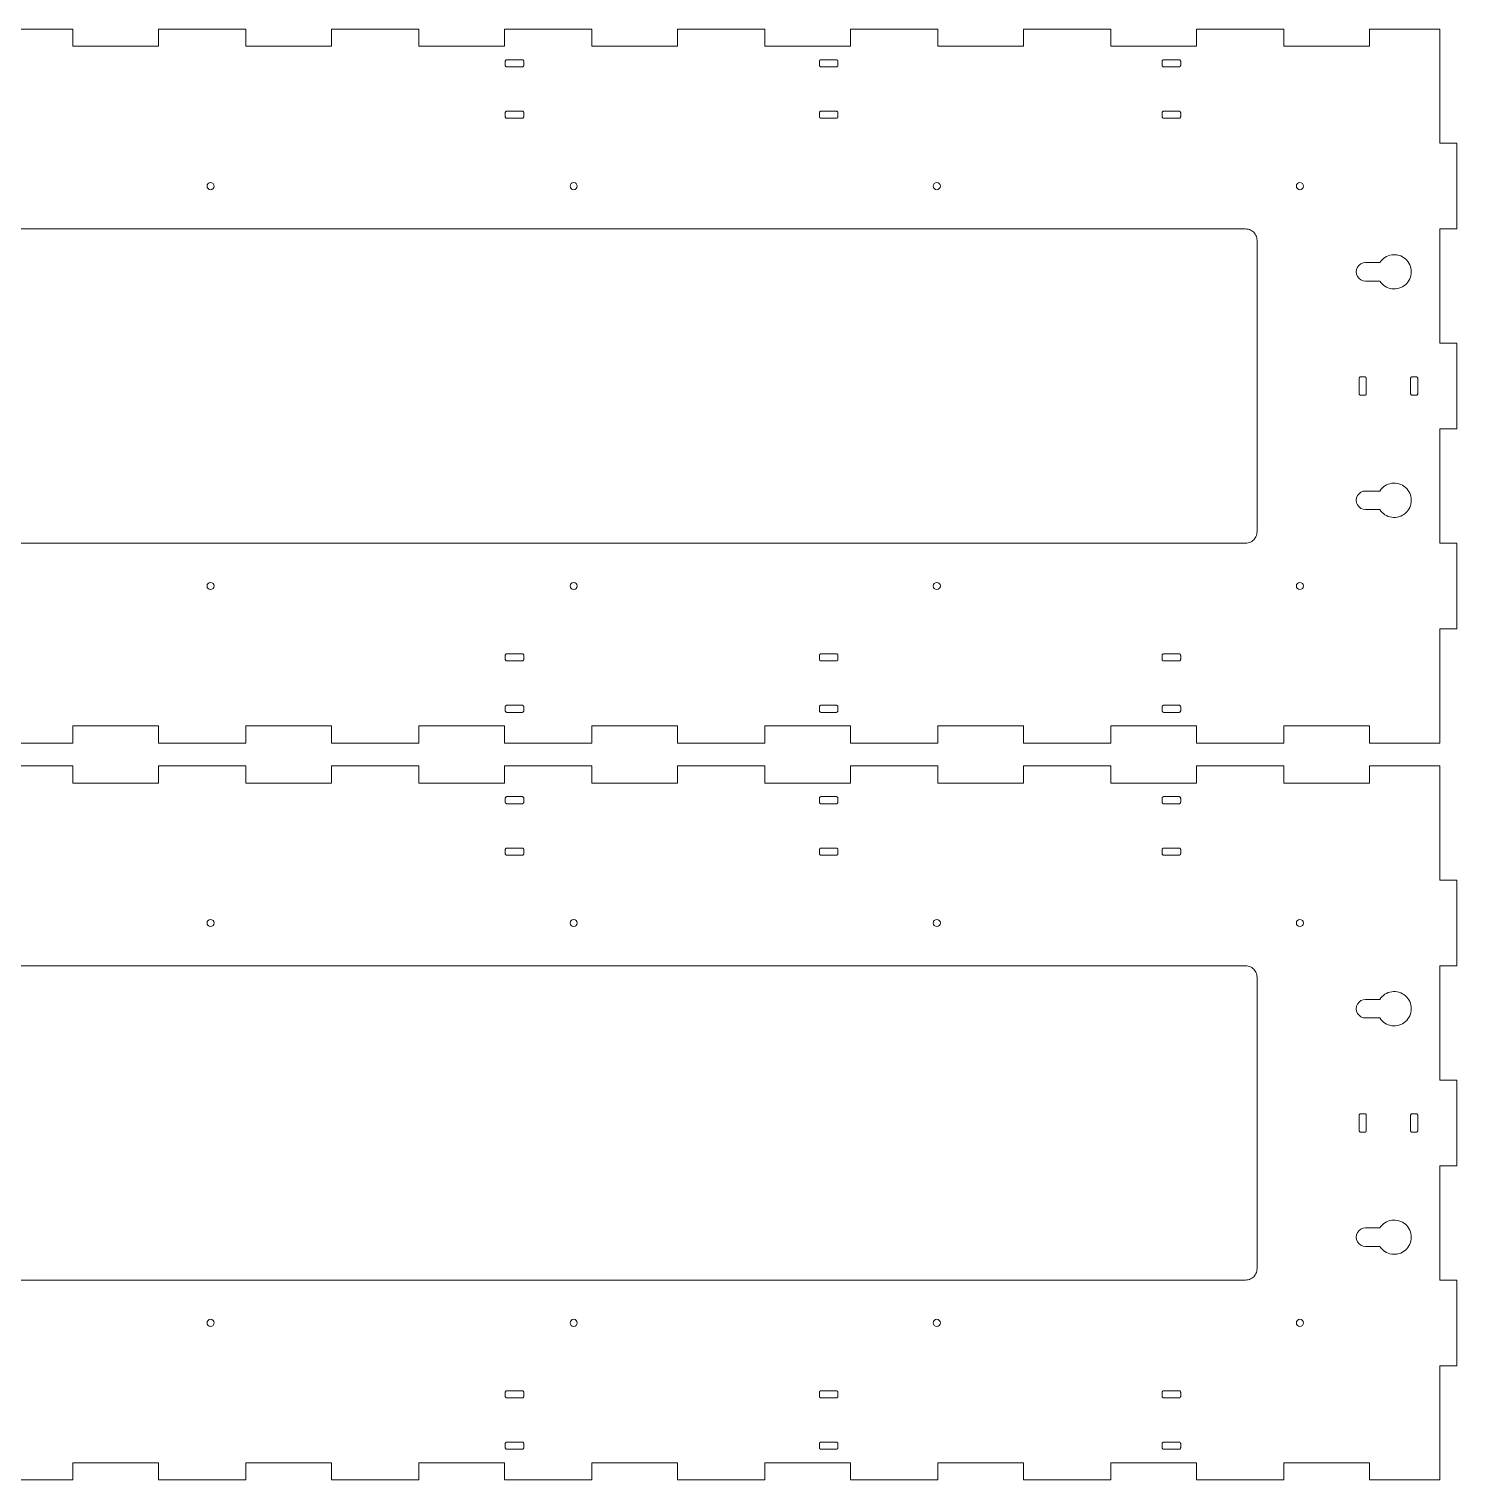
# Model space of a CAD drawing. Header units: millimetres. Extents: x 0 to 1000, y 0 to 944.
# Drawn here: x 500 to 1000, y 0 to 508 of the extents above; entities that cross this region are included whole.
import ezdxf

# ---------------------------------------------------------------- set-up
doc = ezdxf.new("R2010")
doc.units = ezdxf.units.MM
doc.layers.add('CORTE', color=1, linetype='Continuous', lineweight=0)

msp = doc.modelspace()

# ---------------------------------------------------------------- linework, layer by layer
at = {"layer": 'CORTE'}
for points in [[(484.705882, 258), (515.294118, 258), (515.294118, 264), (545.294118, 264), (545.294118, 258), (575.882353, 258), (575.882353, 264), (605.882353, 264), (605.882353, 258), (636.470588, 258), (636.470588, 264), (666.470588, 264), (666.470588, 258), (697.058824, 258), (697.058824, 264), (727.058824, 264), (727.058824, 258), (757.647059, 258), (757.647059, 264), (787.647059, 264), (787.647059, 258), (818.235294, 258), (818.235294, 264), (848.235294, 264), (848.235294, 258), (878.823529, 258), (878.823529, 264), (908.823529, 264), (908.823529, 258), (939.411765, 258), (939.411765, 264), (969.411765, 264), (969.411765, 258), (994, 258), (994, 258), (994, 298), (1000, 298), (1000, 328), (994, 328), (994, 368), (1000, 368), (1000, 398), (994, 398), (994, 438), (1000, 438), (1000, 468), (994, 468), (994, 508), (969.411765, 508), (969.411765, 502), (939.411765, 502), (939.411765, 508), (908.823529, 508), (908.823529, 502), (878.823529, 502), (878.823529, 508), (848.235294, 508), (848.235294, 502), (818.235294, 502), (818.235294, 508), (787.647059, 508), (787.647059, 502), (757.647059, 502), (757.647059, 508), (727.058824, 508), (727.058824, 502), (697.058824, 502), (697.058824, 508), (666.470588, 508), (666.470588, 502), (636.470588, 502), (636.470588, 508), (605.882353, 508), (605.882353, 502), (575.882353, 502), (575.882353, 508), (545.294118, 508), (545.294118, 502), (515.294118, 502), (515.294118, 508), (484.705882, 508)], [(74, 328), (926, 328), (926.447858, 328.025151), (926.890084, 328.100288), (927.321116, 328.224467), (927.735535, 328.396125), (928.128128, 328.613103), (928.493959, 328.872674), (928.828427, 329.171573), (929.127326, 329.506041), (929.386897, 329.871872), (929.603875, 330.264465), (929.775533, 330.678884), (929.899712, 331.109916), (929.974849, 331.552142), (930, 332), (930, 434), (929.974849, 434.447858), (929.899712, 434.890084), (929.775533, 435.321116), (929.603875, 435.735535), (929.386897, 436.128128), (929.127326, 436.493959), (928.828427, 436.828427), (928.493959, 437.127326), (928.128128, 437.386897), (927.735535, 437.603875), (927.321116, 437.775533), (926.890084, 437.899712), (926.447858, 437.974849), (926, 438), (74, 438)], [(484.705882, 0), (515.294118, 0), (515.294118, 6), (545.294118, 6), (545.294118, 0), (575.882353, 0), (575.882353, 6), (605.882353, 6), (605.882353, 0), (636.470588, 0), (636.470588, 6), (666.470588, 6), (666.470588, 0), (697.058824, 0), (697.058824, 6), (727.058824, 6), (727.058824, 0), (757.647059, 0), (757.647059, 6), (787.647059, 6), (787.647059, 0), (818.235294, 0), (818.235294, 6), (848.235294, 6), (848.235294, 0), (878.823529, 0), (878.823529, 6), (908.823529, 6), (908.823529, 0), (939.411765, 0), (939.411765, 6), (969.411765, 6), (969.411765, 0), (994, 0), (994, 0), (994, 40), (1000, 40), (1000, 70), (994, 70), (994, 110), (1000, 110), (1000, 140), (994, 140), (994, 180), (1000, 180), (1000, 210), (994, 210), (994, 250), (969.411765, 250), (969.411765, 244), (939.411765, 244), (939.411765, 250), (908.823529, 250), (908.823529, 244), (878.823529, 244), (878.823529, 250), (848.235294, 250), (848.235294, 244), (818.235294, 244), (818.235294, 250), (787.647059, 250), (787.647059, 244), (757.647059, 244), (757.647059, 250), (727.058824, 250), (727.058824, 244), (697.058824, 244), (697.058824, 250), (666.470588, 250), (666.470588, 244), (636.470588, 244), (636.470588, 250), (605.882353, 250), (605.882353, 244), (575.882353, 244), (575.882353, 250), (545.294118, 250), (545.294118, 244), (515.294118, 244), (515.294118, 250), (484.705882, 250)], [(74, 70), (926, 70), (926.447858, 70.025151), (926.890084, 70.100288), (927.321116, 70.224467), (927.735535, 70.396125), (928.128128, 70.613103), (928.493959, 70.872674), (928.828427, 71.171573), (929.127326, 71.506041), (929.386897, 71.871872), (929.603875, 72.264465), (929.775533, 72.678884), (929.899712, 73.109916), (929.974849, 73.552142), (930, 74), (930, 176), (929.974849, 176.447858), (929.899712, 176.890084), (929.775533, 177.321116), (929.603875, 177.735535), (929.386897, 178.128128), (929.127326, 178.493959), (928.828427, 178.828427), (928.493959, 179.127326), (928.128128, 179.386897), (927.735535, 179.603875), (927.321116, 179.775533), (926.890084, 179.899712), (926.447858, 179.974849), (926, 180), (74, 180)]]:
    msp.add_lwpolyline(points, dxfattribs=at)
for points in [[(673.25, 496.65), (673.246227, 496.717179), (673.234957, 496.783513), (673.21633, 496.848167), (673.190581, 496.91033), (673.158035, 496.969219), (673.119099, 497.024094), (673.074264, 497.074264), (673.024094, 497.119099), (672.969219, 497.158035), (672.91033, 497.190581), (672.848167, 497.21633), (672.783513, 497.234957), (672.717179, 497.246227), (672.65, 497.25), (667.35, 497.25), (667.282821, 497.246227), (667.216487, 497.234957), (667.151833, 497.21633), (667.08967, 497.190581), (667.030781, 497.158035), (666.975906, 497.119099), (666.925736, 497.074264), (666.880901, 497.024094), (666.841965, 496.969219), (666.809419, 496.91033), (666.78367, 496.848167), (666.765043, 496.783513), (666.753773, 496.717179), (666.75, 496.65), (666.75, 495.35), (666.753773, 495.282821), (666.765043, 495.216487), (666.78367, 495.151833), (666.809419, 495.08967), (666.841965, 495.030781), (666.880901, 494.975906), (666.925736, 494.925736), (666.975906, 494.880901), (667.030781, 494.841965), (667.08967, 494.809419), (667.151833, 494.78367), (667.216487, 494.765043), (667.282821, 494.753773), (667.35, 494.75), (672.65, 494.75), (672.717179, 494.753773), (672.783513, 494.765043), (672.848167, 494.78367), (672.91033, 494.809419), (672.969219, 494.841965), (673.024094, 494.880901), (673.074264, 494.925736), (673.119099, 494.975906), (673.158035, 495.030781), (673.190581, 495.08967), (673.21633, 495.151833), (673.234957, 495.216487), (673.246227, 495.282821), (673.25, 495.35)], [(783.25, 496.65), (783.246227, 496.717179), (783.234957, 496.783513), (783.21633, 496.848167), (783.190581, 496.91033), (783.158035, 496.969219), (783.119099, 497.024094), (783.074264, 497.074264), (783.024094, 497.119099), (782.969219, 497.158035), (782.91033, 497.190581), (782.848167, 497.21633), (782.783513, 497.234957), (782.717179, 497.246227), (782.65, 497.25), (777.35, 497.25), (777.282821, 497.246227), (777.216487, 497.234957), (777.151833, 497.21633), (777.08967, 497.190581), (777.030781, 497.158035), (776.975906, 497.119099), (776.925736, 497.074264), (776.880901, 497.024094), (776.841965, 496.969219), (776.809419, 496.91033), (776.78367, 496.848167), (776.765043, 496.783513), (776.753773, 496.717179), (776.75, 496.65), (776.75, 495.35), (776.753773, 495.282821), (776.765043, 495.216487), (776.78367, 495.151833), (776.809419, 495.08967), (776.841965, 495.030781), (776.880901, 494.975906), (776.925736, 494.925736), (776.975906, 494.880901), (777.030781, 494.841965), (777.08967, 494.809419), (777.151833, 494.78367), (777.216487, 494.765043), (777.282821, 494.753773), (777.35, 494.75), (782.65, 494.75), (782.717179, 494.753773), (782.783513, 494.765043), (782.848167, 494.78367), (782.91033, 494.809419), (782.969219, 494.841965), (783.024094, 494.880901), (783.074264, 494.925736), (783.119099, 494.975906), (783.158035, 495.030781), (783.190581, 495.08967), (783.21633, 495.151833), (783.234957, 495.216487), (783.246227, 495.282821), (783.25, 495.35)], [(903.25, 496.65), (903.246227, 496.717179), (903.234957, 496.783513), (903.21633, 496.848167), (903.190581, 496.91033), (903.158035, 496.969219), (903.119099, 497.024094), (903.074264, 497.074264), (903.024094, 497.119099), (902.969219, 497.158035), (902.91033, 497.190581), (902.848167, 497.21633), (902.783513, 497.234957), (902.717179, 497.246227), (902.65, 497.25), (897.35, 497.25), (897.282821, 497.246227), (897.216487, 497.234957), (897.151833, 497.21633), (897.08967, 497.190581), (897.030781, 497.158035), (896.975906, 497.119099), (896.925736, 497.074264), (896.880901, 497.024094), (896.841965, 496.969219), (896.809419, 496.91033), (896.78367, 496.848167), (896.765043, 496.783513), (896.753773, 496.717179), (896.75, 496.65), (896.75, 495.35), (896.753773, 495.282821), (896.765043, 495.216487), (896.78367, 495.151833), (896.809419, 495.08967), (896.841965, 495.030781), (896.880901, 494.975906), (896.925736, 494.925736), (896.975906, 494.880901), (897.030781, 494.841965), (897.08967, 494.809419), (897.151833, 494.78367), (897.216487, 494.765043), (897.282821, 494.753773), (897.35, 494.75), (902.65, 494.75), (902.717179, 494.753773), (902.783513, 494.765043), (902.848167, 494.78367), (902.91033, 494.809419), (902.969219, 494.841965), (903.024094, 494.880901), (903.074264, 494.925736), (903.119099, 494.975906), (903.158035, 495.030781), (903.190581, 495.08967), (903.21633, 495.151833), (903.234957, 495.216487), (903.246227, 495.282821), (903.25, 495.35)], [(673.25, 478.65), (673.246227, 478.717179), (673.234957, 478.783513), (673.21633, 478.848167), (673.190581, 478.91033), (673.158035, 478.969219), (673.119099, 479.024094), (673.074264, 479.074264), (673.024094, 479.119099), (672.969219, 479.158035), (672.91033, 479.190581), (672.848167, 479.21633), (672.783513, 479.234957), (672.717179, 479.246227), (672.65, 479.25), (667.35, 479.25), (667.282821, 479.246227), (667.216487, 479.234957), (667.151833, 479.21633), (667.08967, 479.190581), (667.030781, 479.158035), (666.975906, 479.119099), (666.925736, 479.074264), (666.880901, 479.024094), (666.841965, 478.969219), (666.809419, 478.91033), (666.78367, 478.848167), (666.765043, 478.783513), (666.753773, 478.717179), (666.75, 478.65), (666.75, 477.35), (666.753773, 477.282821), (666.765043, 477.216487), (666.78367, 477.151833), (666.809419, 477.08967), (666.841965, 477.030781), (666.880901, 476.975906), (666.925736, 476.925736), (666.975906, 476.880901), (667.030781, 476.841965), (667.08967, 476.809419), (667.151833, 476.78367), (667.216487, 476.765043), (667.282821, 476.753773), (667.35, 476.75), (672.65, 476.75), (672.717179, 476.753773), (672.783513, 476.765043), (672.848167, 476.78367), (672.91033, 476.809419), (672.969219, 476.841965), (673.024094, 476.880901), (673.074264, 476.925736), (673.119099, 476.975906), (673.158035, 477.030781), (673.190581, 477.08967), (673.21633, 477.151833), (673.234957, 477.216487), (673.246227, 477.282821), (673.25, 477.35)], [(783.25, 478.65), (783.246227, 478.717179), (783.234957, 478.783513), (783.21633, 478.848167), (783.190581, 478.91033), (783.158035, 478.969219), (783.119099, 479.024094), (783.074264, 479.074264), (783.024094, 479.119099), (782.969219, 479.158035), (782.91033, 479.190581), (782.848167, 479.21633), (782.783513, 479.234957), (782.717179, 479.246227), (782.65, 479.25), (777.35, 479.25), (777.282821, 479.246227), (777.216487, 479.234957), (777.151833, 479.21633), (777.08967, 479.190581), (777.030781, 479.158035), (776.975906, 479.119099), (776.925736, 479.074264), (776.880901, 479.024094), (776.841965, 478.969219), (776.809419, 478.91033), (776.78367, 478.848167), (776.765043, 478.783513), (776.753773, 478.717179), (776.75, 478.65), (776.75, 477.35), (776.753773, 477.282821), (776.765043, 477.216487), (776.78367, 477.151833), (776.809419, 477.08967), (776.841965, 477.030781), (776.880901, 476.975906), (776.925736, 476.925736), (776.975906, 476.880901), (777.030781, 476.841965), (777.08967, 476.809419), (777.151833, 476.78367), (777.216487, 476.765043), (777.282821, 476.753773), (777.35, 476.75), (782.65, 476.75), (782.717179, 476.753773), (782.783513, 476.765043), (782.848167, 476.78367), (782.91033, 476.809419), (782.969219, 476.841965), (783.024094, 476.880901), (783.074264, 476.925736), (783.119099, 476.975906), (783.158035, 477.030781), (783.190581, 477.08967), (783.21633, 477.151833), (783.234957, 477.216487), (783.246227, 477.282821), (783.25, 477.35)], [(903.25, 478.65), (903.246227, 478.717179), (903.234957, 478.783513), (903.21633, 478.848167), (903.190581, 478.91033), (903.158035, 478.969219), (903.119099, 479.024094), (903.074264, 479.074264), (903.024094, 479.119099), (902.969219, 479.158035), (902.91033, 479.190581), (902.848167, 479.21633), (902.783513, 479.234957), (902.717179, 479.246227), (902.65, 479.25), (897.35, 479.25), (897.282821, 479.246227), (897.216487, 479.234957), (897.151833, 479.21633), (897.08967, 479.190581), (897.030781, 479.158035), (896.975906, 479.119099), (896.925736, 479.074264), (896.880901, 479.024094), (896.841965, 478.969219), (896.809419, 478.91033), (896.78367, 478.848167), (896.765043, 478.783513), (896.753773, 478.717179), (896.75, 478.65), (896.75, 477.35), (896.753773, 477.282821), (896.765043, 477.216487), (896.78367, 477.151833), (896.809419, 477.08967), (896.841965, 477.030781), (896.880901, 476.975906), (896.925736, 476.925736), (896.975906, 476.880901), (897.030781, 476.841965), (897.08967, 476.809419), (897.151833, 476.78367), (897.216487, 476.765043), (897.282821, 476.753773), (897.35, 476.75), (902.65, 476.75), (902.717179, 476.753773), (902.783513, 476.765043), (902.848167, 476.78367), (902.91033, 476.809419), (902.969219, 476.841965), (903.024094, 476.880901), (903.074264, 476.925736), (903.119099, 476.975906), (903.158035, 477.030781), (903.190581, 477.08967), (903.21633, 477.151833), (903.234957, 477.216487), (903.246227, 477.282821), (903.25, 477.35)], [(972.95644, 426.25), (973.332555, 426.770273), (973.762106, 427.247382), (974.240175, 427.675865), (974.761288, 428.050816), (975.31948, 428.367943), (975.908359, 428.623614), (976.521185, 428.814904), (977.150941, 428.939621), (977.790418, 428.996338), (978.432294, 428.984407), (979.069221, 428.903962), (979.693907, 428.755926), (980.2992, 428.541993), (980.87817, 428.264612), (981.42419, 427.926959), (981.931008, 427.532899), (982.392822, 427.086945), (982.804344, 426.594201), (983.160863, 426.060309), (983.458299, 425.49138), (983.693244, 424.893929), (983.863011, 424.274796), (983.965654, 423.641067), (984, 423), (983.965654, 422.358933), (983.863011, 421.725204), (983.693244, 421.106071), (983.458299, 420.50862), (983.160863, 419.939691), (982.804344, 419.405799), (982.392822, 418.913055), (981.931008, 418.467101), (981.42419, 418.073041), (980.87817, 417.735388), (980.2992, 417.458007), (979.693907, 417.244074), (979.069221, 417.096038), (978.432294, 417.015593), (977.790418, 417.003662), (977.150941, 417.060379), (976.521185, 417.185096), (975.908359, 417.376386), (975.31948, 417.632057), (974.761288, 417.949184), (974.240175, 418.324135), (973.762106, 418.752618), (973.332555, 419.229727), (972.95644, 419.75), (968, 419.75), (968, 419.75), (967.158838, 419.860741), (966.375, 420.185417), (965.701903, 420.701903), (965.185417, 421.375), (964.860741, 422.158838), (964.75, 423), (964.860741, 423.841162), (965.185417, 424.625), (965.701903, 425.298097), (966.375, 425.814583), (967.158838, 426.139259), (968, 426.25), (972.95644, 426.25)], [(968.25, 385.65), (968.246227, 385.717179), (968.234957, 385.783513), (968.21633, 385.848167), (968.190581, 385.91033), (968.158035, 385.969219), (968.119099, 386.024094), (968.074264, 386.074264), (968.024094, 386.119099), (967.969219, 386.158035), (967.91033, 386.190581), (967.848167, 386.21633), (967.783513, 386.234957), (967.717179, 386.246227), (967.65, 386.25), (966.35, 386.25), (966.282821, 386.246227), (966.216487, 386.234957), (966.151833, 386.21633), (966.08967, 386.190581), (966.030781, 386.158035), (965.975906, 386.119099), (965.925736, 386.074264), (965.880901, 386.024094), (965.841965, 385.969219), (965.809419, 385.91033), (965.78367, 385.848167), (965.765043, 385.783513), (965.753773, 385.717179), (965.75, 385.65), (965.75, 380.35), (965.753773, 380.282821), (965.765043, 380.216487), (965.78367, 380.151833), (965.809419, 380.08967), (965.841965, 380.030781), (965.880901, 379.975906), (965.925736, 379.925736), (965.975906, 379.880901), (966.030781, 379.841965), (966.08967, 379.809419), (966.151833, 379.78367), (966.216487, 379.765043), (966.282821, 379.753773), (966.35, 379.75), (967.65, 379.75), (967.717179, 379.753773), (967.783513, 379.765043), (967.848167, 379.78367), (967.91033, 379.809419), (967.969219, 379.841965), (968.024094, 379.880901), (968.074264, 379.925736), (968.119099, 379.975906), (968.158035, 380.030781), (968.190581, 380.08967), (968.21633, 380.151833), (968.234957, 380.216487), (968.246227, 380.282821), (968.25, 380.35)], [(986.25, 385.65), (986.246227, 385.717179), (986.234957, 385.783513), (986.21633, 385.848167), (986.190581, 385.91033), (986.158035, 385.969219), (986.119099, 386.024094), (986.074264, 386.074264), (986.024094, 386.119099), (985.969219, 386.158035), (985.91033, 386.190581), (985.848167, 386.21633), (985.783513, 386.234957), (985.717179, 386.246227), (985.65, 386.25), (984.35, 386.25), (984.282821, 386.246227), (984.216487, 386.234957), (984.151833, 386.21633), (984.08967, 386.190581), (984.030781, 386.158035), (983.975906, 386.119099), (983.925736, 386.074264), (983.880901, 386.024094), (983.841965, 385.969219), (983.809419, 385.91033), (983.78367, 385.848167), (983.765043, 385.783513), (983.753773, 385.717179), (983.75, 385.65), (983.75, 380.35), (983.753773, 380.282821), (983.765043, 380.216487), (983.78367, 380.151833), (983.809419, 380.08967), (983.841965, 380.030781), (983.880901, 379.975906), (983.925736, 379.925736), (983.975906, 379.880901), (984.030781, 379.841965), (984.08967, 379.809419), (984.151833, 379.78367), (984.216487, 379.765043), (984.282821, 379.753773), (984.35, 379.75), (985.65, 379.75), (985.717179, 379.753773), (985.783513, 379.765043), (985.848167, 379.78367), (985.91033, 379.809419), (985.969219, 379.841965), (986.024094, 379.880901), (986.074264, 379.925736), (986.119099, 379.975906), (986.158035, 380.030781), (986.190581, 380.08967), (986.21633, 380.151833), (986.234957, 380.216487), (986.246227, 380.282821), (986.25, 380.35)], [(972.95644, 346.25), (973.332555, 346.770273), (973.762106, 347.247382), (974.240175, 347.675865), (974.761288, 348.050816), (975.31948, 348.367943), (975.908359, 348.623614), (976.521185, 348.814904), (977.150941, 348.939621), (977.790418, 348.996338), (978.432294, 348.984407), (979.069221, 348.903962), (979.693907, 348.755926), (980.2992, 348.541993), (980.87817, 348.264612), (981.42419, 347.926959), (981.931008, 347.532899), (982.392822, 347.086945), (982.804344, 346.594201), (983.160863, 346.060309), (983.458299, 345.49138), (983.693244, 344.893929), (983.863011, 344.274796), (983.965654, 343.641067), (984, 343), (983.965654, 342.358933), (983.863011, 341.725204), (983.693244, 341.106071), (983.458299, 340.50862), (983.160863, 339.939691), (982.804344, 339.405799), (982.392822, 338.913055), (981.931008, 338.467101), (981.42419, 338.073041), (980.87817, 337.735388), (980.2992, 337.458007), (979.693907, 337.244074), (979.069221, 337.096038), (978.432294, 337.015593), (977.790418, 337.003662), (977.150941, 337.060379), (976.521185, 337.185096), (975.908359, 337.376386), (975.31948, 337.632057), (974.761288, 337.949184), (974.240175, 338.324135), (973.762106, 338.752618), (973.332555, 339.229727), (972.95644, 339.75), (968, 339.75), (968, 339.75), (967.158838, 339.860741), (966.375, 340.185417), (965.701903, 340.701903), (965.185417, 341.375), (964.860741, 342.158838), (964.75, 343), (964.860741, 343.841162), (965.185417, 344.625), (965.701903, 345.298097), (966.375, 345.814583), (967.158838, 346.139259), (968, 346.25), (972.95644, 346.25)], [(673.25, 288.65), (673.246227, 288.717179), (673.234957, 288.783513), (673.21633, 288.848167), (673.190581, 288.91033), (673.158035, 288.969219), (673.119099, 289.024094), (673.074264, 289.074264), (673.024094, 289.119099), (672.969219, 289.158035), (672.91033, 289.190581), (672.848167, 289.21633), (672.783513, 289.234957), (672.717179, 289.246227), (672.65, 289.25), (667.35, 289.25), (667.282821, 289.246227), (667.216487, 289.234957), (667.151833, 289.21633), (667.08967, 289.190581), (667.030781, 289.158035), (666.975906, 289.119099), (666.925736, 289.074264), (666.880901, 289.024094), (666.841965, 288.969219), (666.809419, 288.91033), (666.78367, 288.848167), (666.765043, 288.783513), (666.753773, 288.717179), (666.75, 288.65), (666.75, 287.35), (666.753773, 287.282821), (666.765043, 287.216487), (666.78367, 287.151833), (666.809419, 287.08967), (666.841965, 287.030781), (666.880901, 286.975906), (666.925736, 286.925736), (666.975906, 286.880901), (667.030781, 286.841965), (667.08967, 286.809419), (667.151833, 286.78367), (667.216487, 286.765043), (667.282821, 286.753773), (667.35, 286.75), (672.65, 286.75), (672.717179, 286.753773), (672.783513, 286.765043), (672.848167, 286.78367), (672.91033, 286.809419), (672.969219, 286.841965), (673.024094, 286.880901), (673.074264, 286.925736), (673.119099, 286.975906), (673.158035, 287.030781), (673.190581, 287.08967), (673.21633, 287.151833), (673.234957, 287.216487), (673.246227, 287.282821), (673.25, 287.35)], [(783.25, 288.65), (783.246227, 288.717179), (783.234957, 288.783513), (783.21633, 288.848167), (783.190581, 288.91033), (783.158035, 288.969219), (783.119099, 289.024094), (783.074264, 289.074264), (783.024094, 289.119099), (782.969219, 289.158035), (782.91033, 289.190581), (782.848167, 289.21633), (782.783513, 289.234957), (782.717179, 289.246227), (782.65, 289.25), (777.35, 289.25), (777.282821, 289.246227), (777.216487, 289.234957), (777.151833, 289.21633), (777.08967, 289.190581), (777.030781, 289.158035), (776.975906, 289.119099), (776.925736, 289.074264), (776.880901, 289.024094), (776.841965, 288.969219), (776.809419, 288.91033), (776.78367, 288.848167), (776.765043, 288.783513), (776.753773, 288.717179), (776.75, 288.65), (776.75, 287.35), (776.753773, 287.282821), (776.765043, 287.216487), (776.78367, 287.151833), (776.809419, 287.08967), (776.841965, 287.030781), (776.880901, 286.975906), (776.925736, 286.925736), (776.975906, 286.880901), (777.030781, 286.841965), (777.08967, 286.809419), (777.151833, 286.78367), (777.216487, 286.765043), (777.282821, 286.753773), (777.35, 286.75), (782.65, 286.75), (782.717179, 286.753773), (782.783513, 286.765043), (782.848167, 286.78367), (782.91033, 286.809419), (782.969219, 286.841965), (783.024094, 286.880901), (783.074264, 286.925736), (783.119099, 286.975906), (783.158035, 287.030781), (783.190581, 287.08967), (783.21633, 287.151833), (783.234957, 287.216487), (783.246227, 287.282821), (783.25, 287.35)], [(903.25, 288.65), (903.246227, 288.717179), (903.234957, 288.783513), (903.21633, 288.848167), (903.190581, 288.91033), (903.158035, 288.969219), (903.119099, 289.024094), (903.074264, 289.074264), (903.024094, 289.119099), (902.969219, 289.158035), (902.91033, 289.190581), (902.848167, 289.21633), (902.783513, 289.234957), (902.717179, 289.246227), (902.65, 289.25), (897.35, 289.25), (897.282821, 289.246227), (897.216487, 289.234957), (897.151833, 289.21633), (897.08967, 289.190581), (897.030781, 289.158035), (896.975906, 289.119099), (896.925736, 289.074264), (896.880901, 289.024094), (896.841965, 288.969219), (896.809419, 288.91033), (896.78367, 288.848167), (896.765043, 288.783513), (896.753773, 288.717179), (896.75, 288.65), (896.75, 287.35), (896.753773, 287.282821), (896.765043, 287.216487), (896.78367, 287.151833), (896.809419, 287.08967), (896.841965, 287.030781), (896.880901, 286.975906), (896.925736, 286.925736), (896.975906, 286.880901), (897.030781, 286.841965), (897.08967, 286.809419), (897.151833, 286.78367), (897.216487, 286.765043), (897.282821, 286.753773), (897.35, 286.75), (902.65, 286.75), (902.717179, 286.753773), (902.783513, 286.765043), (902.848167, 286.78367), (902.91033, 286.809419), (902.969219, 286.841965), (903.024094, 286.880901), (903.074264, 286.925736), (903.119099, 286.975906), (903.158035, 287.030781), (903.190581, 287.08967), (903.21633, 287.151833), (903.234957, 287.216487), (903.246227, 287.282821), (903.25, 287.35)], [(673.25, 270.65), (673.246227, 270.717179), (673.234957, 270.783513), (673.21633, 270.848167), (673.190581, 270.91033), (673.158035, 270.969219), (673.119099, 271.024094), (673.074264, 271.074264), (673.024094, 271.119099), (672.969219, 271.158035), (672.91033, 271.190581), (672.848167, 271.21633), (672.783513, 271.234957), (672.717179, 271.246227), (672.65, 271.25), (667.35, 271.25), (667.282821, 271.246227), (667.216487, 271.234957), (667.151833, 271.21633), (667.08967, 271.190581), (667.030781, 271.158035), (666.975906, 271.119099), (666.925736, 271.074264), (666.880901, 271.024094), (666.841965, 270.969219), (666.809419, 270.91033), (666.78367, 270.848167), (666.765043, 270.783513), (666.753773, 270.717179), (666.75, 270.65), (666.75, 269.35), (666.753773, 269.282821), (666.765043, 269.216487), (666.78367, 269.151833), (666.809419, 269.08967), (666.841965, 269.030781), (666.880901, 268.975906), (666.925736, 268.925736), (666.975906, 268.880901), (667.030781, 268.841965), (667.08967, 268.809419), (667.151833, 268.78367), (667.216487, 268.765043), (667.282821, 268.753773), (667.35, 268.75), (672.65, 268.75), (672.717179, 268.753773), (672.783513, 268.765043), (672.848167, 268.78367), (672.91033, 268.809419), (672.969219, 268.841965), (673.024094, 268.880901), (673.074264, 268.925736), (673.119099, 268.975906), (673.158035, 269.030781), (673.190581, 269.08967), (673.21633, 269.151833), (673.234957, 269.216487), (673.246227, 269.282821), (673.25, 269.35)], [(783.25, 270.65), (783.246227, 270.717179), (783.234957, 270.783513), (783.21633, 270.848167), (783.190581, 270.91033), (783.158035, 270.969219), (783.119099, 271.024094), (783.074264, 271.074264), (783.024094, 271.119099), (782.969219, 271.158035), (782.91033, 271.190581), (782.848167, 271.21633), (782.783513, 271.234957), (782.717179, 271.246227), (782.65, 271.25), (777.35, 271.25), (777.282821, 271.246227), (777.216487, 271.234957), (777.151833, 271.21633), (777.08967, 271.190581), (777.030781, 271.158035), (776.975906, 271.119099), (776.925736, 271.074264), (776.880901, 271.024094), (776.841965, 270.969219), (776.809419, 270.91033), (776.78367, 270.848167), (776.765043, 270.783513), (776.753773, 270.717179), (776.75, 270.65), (776.75, 269.35), (776.753773, 269.282821), (776.765043, 269.216487), (776.78367, 269.151833), (776.809419, 269.08967), (776.841965, 269.030781), (776.880901, 268.975906), (776.925736, 268.925736), (776.975906, 268.880901), (777.030781, 268.841965), (777.08967, 268.809419), (777.151833, 268.78367), (777.216487, 268.765043), (777.282821, 268.753773), (777.35, 268.75), (782.65, 268.75), (782.717179, 268.753773), (782.783513, 268.765043), (782.848167, 268.78367), (782.91033, 268.809419), (782.969219, 268.841965), (783.024094, 268.880901), (783.074264, 268.925736), (783.119099, 268.975906), (783.158035, 269.030781), (783.190581, 269.08967), (783.21633, 269.151833), (783.234957, 269.216487), (783.246227, 269.282821), (783.25, 269.35)], [(903.25, 270.65), (903.246227, 270.717179), (903.234957, 270.783513), (903.21633, 270.848167), (903.190581, 270.91033), (903.158035, 270.969219), (903.119099, 271.024094), (903.074264, 271.074264), (903.024094, 271.119099), (902.969219, 271.158035), (902.91033, 271.190581), (902.848167, 271.21633), (902.783513, 271.234957), (902.717179, 271.246227), (902.65, 271.25), (897.35, 271.25), (897.282821, 271.246227), (897.216487, 271.234957), (897.151833, 271.21633), (897.08967, 271.190581), (897.030781, 271.158035), (896.975906, 271.119099), (896.925736, 271.074264), (896.880901, 271.024094), (896.841965, 270.969219), (896.809419, 270.91033), (896.78367, 270.848167), (896.765043, 270.783513), (896.753773, 270.717179), (896.75, 270.65), (896.75, 269.35), (896.753773, 269.282821), (896.765043, 269.216487), (896.78367, 269.151833), (896.809419, 269.08967), (896.841965, 269.030781), (896.880901, 268.975906), (896.925736, 268.925736), (896.975906, 268.880901), (897.030781, 268.841965), (897.08967, 268.809419), (897.151833, 268.78367), (897.216487, 268.765043), (897.282821, 268.753773), (897.35, 268.75), (902.65, 268.75), (902.717179, 268.753773), (902.783513, 268.765043), (902.848167, 268.78367), (902.91033, 268.809419), (902.969219, 268.841965), (903.024094, 268.880901), (903.074264, 268.925736), (903.119099, 268.975906), (903.158035, 269.030781), (903.190581, 269.08967), (903.21633, 269.151833), (903.234957, 269.216487), (903.246227, 269.282821), (903.25, 269.35)], [(673.25, 238.65), (673.246227, 238.717179), (673.234957, 238.783513), (673.21633, 238.848167), (673.190581, 238.91033), (673.158035, 238.969219), (673.119099, 239.024094), (673.074264, 239.074264), (673.024094, 239.119099), (672.969219, 239.158035), (672.91033, 239.190581), (672.848167, 239.21633), (672.783513, 239.234957), (672.717179, 239.246227), (672.65, 239.25), (667.35, 239.25), (667.282821, 239.246227), (667.216487, 239.234957), (667.151833, 239.21633), (667.08967, 239.190581), (667.030781, 239.158035), (666.975906, 239.119099), (666.925736, 239.074264), (666.880901, 239.024094), (666.841965, 238.969219), (666.809419, 238.91033), (666.78367, 238.848167), (666.765043, 238.783513), (666.753773, 238.717179), (666.75, 238.65), (666.75, 237.35), (666.753773, 237.282821), (666.765043, 237.216487), (666.78367, 237.151833), (666.809419, 237.08967), (666.841965, 237.030781), (666.880901, 236.975906), (666.925736, 236.925736), (666.975906, 236.880901), (667.030781, 236.841965), (667.08967, 236.809419), (667.151833, 236.78367), (667.216487, 236.765043), (667.282821, 236.753773), (667.35, 236.75), (672.65, 236.75), (672.717179, 236.753773), (672.783513, 236.765043), (672.848167, 236.78367), (672.91033, 236.809419), (672.969219, 236.841965), (673.024094, 236.880901), (673.074264, 236.925736), (673.119099, 236.975906), (673.158035, 237.030781), (673.190581, 237.08967), (673.21633, 237.151833), (673.234957, 237.216487), (673.246227, 237.282821), (673.25, 237.35)], [(783.25, 238.65), (783.246227, 238.717179), (783.234957, 238.783513), (783.21633, 238.848167), (783.190581, 238.91033), (783.158035, 238.969219), (783.119099, 239.024094), (783.074264, 239.074264), (783.024094, 239.119099), (782.969219, 239.158035), (782.91033, 239.190581), (782.848167, 239.21633), (782.783513, 239.234957), (782.717179, 239.246227), (782.65, 239.25), (777.35, 239.25), (777.282821, 239.246227), (777.216487, 239.234957), (777.151833, 239.21633), (777.08967, 239.190581), (777.030781, 239.158035), (776.975906, 239.119099), (776.925736, 239.074264), (776.880901, 239.024094), (776.841965, 238.969219), (776.809419, 238.91033), (776.78367, 238.848167), (776.765043, 238.783513), (776.753773, 238.717179), (776.75, 238.65), (776.75, 237.35), (776.753773, 237.282821), (776.765043, 237.216487), (776.78367, 237.151833), (776.809419, 237.08967), (776.841965, 237.030781), (776.880901, 236.975906), (776.925736, 236.925736), (776.975906, 236.880901), (777.030781, 236.841965), (777.08967, 236.809419), (777.151833, 236.78367), (777.216487, 236.765043), (777.282821, 236.753773), (777.35, 236.75), (782.65, 236.75), (782.717179, 236.753773), (782.783513, 236.765043), (782.848167, 236.78367), (782.91033, 236.809419), (782.969219, 236.841965), (783.024094, 236.880901), (783.074264, 236.925736), (783.119099, 236.975906), (783.158035, 237.030781), (783.190581, 237.08967), (783.21633, 237.151833), (783.234957, 237.216487), (783.246227, 237.282821), (783.25, 237.35)], [(903.25, 238.65), (903.246227, 238.717179), (903.234957, 238.783513), (903.21633, 238.848167), (903.190581, 238.91033), (903.158035, 238.969219), (903.119099, 239.024094), (903.074264, 239.074264), (903.024094, 239.119099), (902.969219, 239.158035), (902.91033, 239.190581), (902.848167, 239.21633), (902.783513, 239.234957), (902.717179, 239.246227), (902.65, 239.25), (897.35, 239.25), (897.282821, 239.246227), (897.216487, 239.234957), (897.151833, 239.21633), (897.08967, 239.190581), (897.030781, 239.158035), (896.975906, 239.119099), (896.925736, 239.074264), (896.880901, 239.024094), (896.841965, 238.969219), (896.809419, 238.91033), (896.78367, 238.848167), (896.765043, 238.783513), (896.753773, 238.717179), (896.75, 238.65), (896.75, 237.35), (896.753773, 237.282821), (896.765043, 237.216487), (896.78367, 237.151833), (896.809419, 237.08967), (896.841965, 237.030781), (896.880901, 236.975906), (896.925736, 236.925736), (896.975906, 236.880901), (897.030781, 236.841965), (897.08967, 236.809419), (897.151833, 236.78367), (897.216487, 236.765043), (897.282821, 236.753773), (897.35, 236.75), (902.65, 236.75), (902.717179, 236.753773), (902.783513, 236.765043), (902.848167, 236.78367), (902.91033, 236.809419), (902.969219, 236.841965), (903.024094, 236.880901), (903.074264, 236.925736), (903.119099, 236.975906), (903.158035, 237.030781), (903.190581, 237.08967), (903.21633, 237.151833), (903.234957, 237.216487), (903.246227, 237.282821), (903.25, 237.35)], [(673.25, 220.65), (673.246227, 220.717179), (673.234957, 220.783513), (673.21633, 220.848167), (673.190581, 220.91033), (673.158035, 220.969219), (673.119099, 221.024094), (673.074264, 221.074264), (673.024094, 221.119099), (672.969219, 221.158035), (672.91033, 221.190581), (672.848167, 221.21633), (672.783513, 221.234957), (672.717179, 221.246227), (672.65, 221.25), (667.35, 221.25), (667.282821, 221.246227), (667.216487, 221.234957), (667.151833, 221.21633), (667.08967, 221.190581), (667.030781, 221.158035), (666.975906, 221.119099), (666.925736, 221.074264), (666.880901, 221.024094), (666.841965, 220.969219), (666.809419, 220.91033), (666.78367, 220.848167), (666.765043, 220.783513), (666.753773, 220.717179), (666.75, 220.65), (666.75, 219.35), (666.753773, 219.282821), (666.765043, 219.216487), (666.78367, 219.151833), (666.809419, 219.08967), (666.841965, 219.030781), (666.880901, 218.975906), (666.925736, 218.925736), (666.975906, 218.880901), (667.030781, 218.841965), (667.08967, 218.809419), (667.151833, 218.78367), (667.216487, 218.765043), (667.282821, 218.753773), (667.35, 218.75), (672.65, 218.75), (672.717179, 218.753773), (672.783513, 218.765043), (672.848167, 218.78367), (672.91033, 218.809419), (672.969219, 218.841965), (673.024094, 218.880901), (673.074264, 218.925736), (673.119099, 218.975906), (673.158035, 219.030781), (673.190581, 219.08967), (673.21633, 219.151833), (673.234957, 219.216487), (673.246227, 219.282821), (673.25, 219.35)], [(783.25, 220.65), (783.246227, 220.717179), (783.234957, 220.783513), (783.21633, 220.848167), (783.190581, 220.91033), (783.158035, 220.969219), (783.119099, 221.024094), (783.074264, 221.074264), (783.024094, 221.119099), (782.969219, 221.158035), (782.91033, 221.190581), (782.848167, 221.21633), (782.783513, 221.234957), (782.717179, 221.246227), (782.65, 221.25), (777.35, 221.25), (777.282821, 221.246227), (777.216487, 221.234957), (777.151833, 221.21633), (777.08967, 221.190581), (777.030781, 221.158035), (776.975906, 221.119099), (776.925736, 221.074264), (776.880901, 221.024094), (776.841965, 220.969219), (776.809419, 220.91033), (776.78367, 220.848167), (776.765043, 220.783513), (776.753773, 220.717179), (776.75, 220.65), (776.75, 219.35), (776.753773, 219.282821), (776.765043, 219.216487), (776.78367, 219.151833), (776.809419, 219.08967), (776.841965, 219.030781), (776.880901, 218.975906), (776.925736, 218.925736), (776.975906, 218.880901), (777.030781, 218.841965), (777.08967, 218.809419), (777.151833, 218.78367), (777.216487, 218.765043), (777.282821, 218.753773), (777.35, 218.75), (782.65, 218.75), (782.717179, 218.753773), (782.783513, 218.765043), (782.848167, 218.78367), (782.91033, 218.809419), (782.969219, 218.841965), (783.024094, 218.880901), (783.074264, 218.925736), (783.119099, 218.975906), (783.158035, 219.030781), (783.190581, 219.08967), (783.21633, 219.151833), (783.234957, 219.216487), (783.246227, 219.282821), (783.25, 219.35)], [(903.25, 220.65), (903.246227, 220.717179), (903.234957, 220.783513), (903.21633, 220.848167), (903.190581, 220.91033), (903.158035, 220.969219), (903.119099, 221.024094), (903.074264, 221.074264), (903.024094, 221.119099), (902.969219, 221.158035), (902.91033, 221.190581), (902.848167, 221.21633), (902.783513, 221.234957), (902.717179, 221.246227), (902.65, 221.25), (897.35, 221.25), (897.282821, 221.246227), (897.216487, 221.234957), (897.151833, 221.21633), (897.08967, 221.190581), (897.030781, 221.158035), (896.975906, 221.119099), (896.925736, 221.074264), (896.880901, 221.024094), (896.841965, 220.969219), (896.809419, 220.91033), (896.78367, 220.848167), (896.765043, 220.783513), (896.753773, 220.717179), (896.75, 220.65), (896.75, 219.35), (896.753773, 219.282821), (896.765043, 219.216487), (896.78367, 219.151833), (896.809419, 219.08967), (896.841965, 219.030781), (896.880901, 218.975906), (896.925736, 218.925736), (896.975906, 218.880901), (897.030781, 218.841965), (897.08967, 218.809419), (897.151833, 218.78367), (897.216487, 218.765043), (897.282821, 218.753773), (897.35, 218.75), (902.65, 218.75), (902.717179, 218.753773), (902.783513, 218.765043), (902.848167, 218.78367), (902.91033, 218.809419), (902.969219, 218.841965), (903.024094, 218.880901), (903.074264, 218.925736), (903.119099, 218.975906), (903.158035, 219.030781), (903.190581, 219.08967), (903.21633, 219.151833), (903.234957, 219.216487), (903.246227, 219.282821), (903.25, 219.35)], [(972.95644, 168.25), (973.332555, 168.770273), (973.762106, 169.247382), (974.240175, 169.675865), (974.761288, 170.050816), (975.31948, 170.367943), (975.908359, 170.623614), (976.521185, 170.814904), (977.150941, 170.939621), (977.790418, 170.996338), (978.432294, 170.984407), (979.069221, 170.903962), (979.693907, 170.755926), (980.2992, 170.541993), (980.87817, 170.264612), (981.42419, 169.926959), (981.931008, 169.532899), (982.392822, 169.086945), (982.804344, 168.594201), (983.160863, 168.060309), (983.458299, 167.49138), (983.693244, 166.893929), (983.863011, 166.274796), (983.965654, 165.641067), (984, 165), (983.965654, 164.358933), (983.863011, 163.725204), (983.693244, 163.106071), (983.458299, 162.50862), (983.160863, 161.939691), (982.804344, 161.405799), (982.392822, 160.913055), (981.931008, 160.467101), (981.42419, 160.073041), (980.87817, 159.735388), (980.2992, 159.458007), (979.693907, 159.244074), (979.069221, 159.096038), (978.432294, 159.015593), (977.790418, 159.003662), (977.150941, 159.060379), (976.521185, 159.185096), (975.908359, 159.376386), (975.31948, 159.632057), (974.761288, 159.949184), (974.240175, 160.324135), (973.762106, 160.752618), (973.332555, 161.229727), (972.95644, 161.75), (968, 161.75), (968, 161.75), (967.158838, 161.860741), (966.375, 162.185417), (965.701903, 162.701903), (965.185417, 163.375), (964.860741, 164.158838), (964.75, 165), (964.860741, 165.841162), (965.185417, 166.625), (965.701903, 167.298097), (966.375, 167.814583), (967.158838, 168.139259), (968, 168.25), (972.95644, 168.25)], [(968.25, 127.65), (968.246227, 127.717179), (968.234957, 127.783513), (968.21633, 127.848167), (968.190581, 127.91033), (968.158035, 127.969219), (968.119099, 128.024094), (968.074264, 128.074264), (968.024094, 128.119099), (967.969219, 128.158035), (967.91033, 128.190581), (967.848167, 128.21633), (967.783513, 128.234957), (967.717179, 128.246227), (967.65, 128.25), (966.35, 128.25), (966.282821, 128.246227), (966.216487, 128.234957), (966.151833, 128.21633), (966.08967, 128.190581), (966.030781, 128.158035), (965.975906, 128.119099), (965.925736, 128.074264), (965.880901, 128.024094), (965.841965, 127.969219), (965.809419, 127.91033), (965.78367, 127.848167), (965.765043, 127.783513), (965.753773, 127.717179), (965.75, 127.65), (965.75, 122.35), (965.753773, 122.282821), (965.765043, 122.216487), (965.78367, 122.151833), (965.809419, 122.08967), (965.841965, 122.030781), (965.880901, 121.975906), (965.925736, 121.925736), (965.975906, 121.880901), (966.030781, 121.841965), (966.08967, 121.809419), (966.151833, 121.78367), (966.216487, 121.765043), (966.282821, 121.753773), (966.35, 121.75), (967.65, 121.75), (967.717179, 121.753773), (967.783513, 121.765043), (967.848167, 121.78367), (967.91033, 121.809419), (967.969219, 121.841965), (968.024094, 121.880901), (968.074264, 121.925736), (968.119099, 121.975906), (968.158035, 122.030781), (968.190581, 122.08967), (968.21633, 122.151833), (968.234957, 122.216487), (968.246227, 122.282821), (968.25, 122.35)], [(986.25, 127.65), (986.246227, 127.717179), (986.234957, 127.783513), (986.21633, 127.848167), (986.190581, 127.91033), (986.158035, 127.969219), (986.119099, 128.024094), (986.074264, 128.074264), (986.024094, 128.119099), (985.969219, 128.158035), (985.91033, 128.190581), (985.848167, 128.21633), (985.783513, 128.234957), (985.717179, 128.246227), (985.65, 128.25), (984.35, 128.25), (984.282821, 128.246227), (984.216487, 128.234957), (984.151833, 128.21633), (984.08967, 128.190581), (984.030781, 128.158035), (983.975906, 128.119099), (983.925736, 128.074264), (983.880901, 128.024094), (983.841965, 127.969219), (983.809419, 127.91033), (983.78367, 127.848167), (983.765043, 127.783513), (983.753773, 127.717179), (983.75, 127.65), (983.75, 122.35), (983.753773, 122.282821), (983.765043, 122.216487), (983.78367, 122.151833), (983.809419, 122.08967), (983.841965, 122.030781), (983.880901, 121.975906), (983.925736, 121.925736), (983.975906, 121.880901), (984.030781, 121.841965), (984.08967, 121.809419), (984.151833, 121.78367), (984.216487, 121.765043), (984.282821, 121.753773), (984.35, 121.75), (985.65, 121.75), (985.717179, 121.753773), (985.783513, 121.765043), (985.848167, 121.78367), (985.91033, 121.809419), (985.969219, 121.841965), (986.024094, 121.880901), (986.074264, 121.925736), (986.119099, 121.975906), (986.158035, 122.030781), (986.190581, 122.08967), (986.21633, 122.151833), (986.234957, 122.216487), (986.246227, 122.282821), (986.25, 122.35)], [(972.95644, 88.25), (973.332555, 88.770273), (973.762106, 89.247382), (974.240175, 89.675865), (974.761288, 90.050816), (975.31948, 90.367943), (975.908359, 90.623614), (976.521185, 90.814904), (977.150941, 90.939621), (977.790418, 90.996338), (978.432294, 90.984407), (979.069221, 90.903962), (979.693907, 90.755926), (980.2992, 90.541993), (980.87817, 90.264612), (981.42419, 89.926959), (981.931008, 89.532899), (982.392822, 89.086945), (982.804344, 88.594201), (983.160863, 88.060309), (983.458299, 87.49138), (983.693244, 86.893929), (983.863011, 86.274796), (983.965654, 85.641067), (984, 85), (983.965654, 84.358933), (983.863011, 83.725204), (983.693244, 83.106071), (983.458299, 82.50862), (983.160863, 81.939691), (982.804344, 81.405799), (982.392822, 80.913055), (981.931008, 80.467101), (981.42419, 80.073041), (980.87817, 79.735388), (980.2992, 79.458007), (979.693907, 79.244074), (979.069221, 79.096038), (978.432294, 79.015593), (977.790418, 79.003662), (977.150941, 79.060379), (976.521185, 79.185096), (975.908359, 79.376386), (975.31948, 79.632057), (974.761288, 79.949184), (974.240175, 80.324135), (973.762106, 80.752618), (973.332555, 81.229727), (972.95644, 81.75), (968, 81.75), (968, 81.75), (967.158838, 81.860741), (966.375, 82.185417), (965.701903, 82.701903), (965.185417, 83.375), (964.860741, 84.158838), (964.75, 85), (964.860741, 85.841162), (965.185417, 86.625), (965.701903, 87.298097), (966.375, 87.814583), (967.158838, 88.139259), (968, 88.25), (972.95644, 88.25)], [(673.25, 30.65), (673.246227, 30.717179), (673.234957, 30.783513), (673.21633, 30.848167), (673.190581, 30.91033), (673.158035, 30.969219), (673.119099, 31.024094), (673.074264, 31.074264), (673.024094, 31.119099), (672.969219, 31.158035), (672.91033, 31.190581), (672.848167, 31.21633), (672.783513, 31.234957), (672.717179, 31.246227), (672.65, 31.25), (667.35, 31.25), (667.282821, 31.246227), (667.216487, 31.234957), (667.151833, 31.21633), (667.08967, 31.190581), (667.030781, 31.158035), (666.975906, 31.119099), (666.925736, 31.074264), (666.880901, 31.024094), (666.841965, 30.969219), (666.809419, 30.91033), (666.78367, 30.848167), (666.765043, 30.783513), (666.753773, 30.717179), (666.75, 30.65), (666.75, 29.35), (666.753773, 29.282821), (666.765043, 29.216487), (666.78367, 29.151833), (666.809419, 29.08967), (666.841965, 29.030781), (666.880901, 28.975906), (666.925736, 28.925736), (666.975906, 28.880901), (667.030781, 28.841965), (667.08967, 28.809419), (667.151833, 28.78367), (667.216487, 28.765043), (667.282821, 28.753773), (667.35, 28.75), (672.65, 28.75), (672.717179, 28.753773), (672.783513, 28.765043), (672.848167, 28.78367), (672.91033, 28.809419), (672.969219, 28.841965), (673.024094, 28.880901), (673.074264, 28.925736), (673.119099, 28.975906), (673.158035, 29.030781), (673.190581, 29.08967), (673.21633, 29.151833), (673.234957, 29.216487), (673.246227, 29.282821), (673.25, 29.35)], [(783.25, 30.65), (783.246227, 30.717179), (783.234957, 30.783513), (783.21633, 30.848167), (783.190581, 30.91033), (783.158035, 30.969219), (783.119099, 31.024094), (783.074264, 31.074264), (783.024094, 31.119099), (782.969219, 31.158035), (782.91033, 31.190581), (782.848167, 31.21633), (782.783513, 31.234957), (782.717179, 31.246227), (782.65, 31.25), (777.35, 31.25), (777.282821, 31.246227), (777.216487, 31.234957), (777.151833, 31.21633), (777.08967, 31.190581), (777.030781, 31.158035), (776.975906, 31.119099), (776.925736, 31.074264), (776.880901, 31.024094), (776.841965, 30.969219), (776.809419, 30.91033), (776.78367, 30.848167), (776.765043, 30.783513), (776.753773, 30.717179), (776.75, 30.65), (776.75, 29.35), (776.753773, 29.282821), (776.765043, 29.216487), (776.78367, 29.151833), (776.809419, 29.08967), (776.841965, 29.030781), (776.880901, 28.975906), (776.925736, 28.925736), (776.975906, 28.880901), (777.030781, 28.841965), (777.08967, 28.809419), (777.151833, 28.78367), (777.216487, 28.765043), (777.282821, 28.753773), (777.35, 28.75), (782.65, 28.75), (782.717179, 28.753773), (782.783513, 28.765043), (782.848167, 28.78367), (782.91033, 28.809419), (782.969219, 28.841965), (783.024094, 28.880901), (783.074264, 28.925736), (783.119099, 28.975906), (783.158035, 29.030781), (783.190581, 29.08967), (783.21633, 29.151833), (783.234957, 29.216487), (783.246227, 29.282821), (783.25, 29.35)], [(903.25, 30.65), (903.246227, 30.717179), (903.234957, 30.783513), (903.21633, 30.848167), (903.190581, 30.91033), (903.158035, 30.969219), (903.119099, 31.024094), (903.074264, 31.074264), (903.024094, 31.119099), (902.969219, 31.158035), (902.91033, 31.190581), (902.848167, 31.21633), (902.783513, 31.234957), (902.717179, 31.246227), (902.65, 31.25), (897.35, 31.25), (897.282821, 31.246227), (897.216487, 31.234957), (897.151833, 31.21633), (897.08967, 31.190581), (897.030781, 31.158035), (896.975906, 31.119099), (896.925736, 31.074264), (896.880901, 31.024094), (896.841965, 30.969219), (896.809419, 30.91033), (896.78367, 30.848167), (896.765043, 30.783513), (896.753773, 30.717179), (896.75, 30.65), (896.75, 29.35), (896.753773, 29.282821), (896.765043, 29.216487), (896.78367, 29.151833), (896.809419, 29.08967), (896.841965, 29.030781), (896.880901, 28.975906), (896.925736, 28.925736), (896.975906, 28.880901), (897.030781, 28.841965), (897.08967, 28.809419), (897.151833, 28.78367), (897.216487, 28.765043), (897.282821, 28.753773), (897.35, 28.75), (902.65, 28.75), (902.717179, 28.753773), (902.783513, 28.765043), (902.848167, 28.78367), (902.91033, 28.809419), (902.969219, 28.841965), (903.024094, 28.880901), (903.074264, 28.925736), (903.119099, 28.975906), (903.158035, 29.030781), (903.190581, 29.08967), (903.21633, 29.151833), (903.234957, 29.216487), (903.246227, 29.282821), (903.25, 29.35)], [(673.25, 12.65), (673.246227, 12.717179), (673.234957, 12.783513), (673.21633, 12.848167), (673.190581, 12.91033), (673.158035, 12.969219), (673.119099, 13.024094), (673.074264, 13.074264), (673.024094, 13.119099), (672.969219, 13.158035), (672.91033, 13.190581), (672.848167, 13.21633), (672.783513, 13.234957), (672.717179, 13.246227), (672.65, 13.25), (667.35, 13.25), (667.282821, 13.246227), (667.216487, 13.234957), (667.151833, 13.21633), (667.08967, 13.190581), (667.030781, 13.158035), (666.975906, 13.119099), (666.925736, 13.074264), (666.880901, 13.024094), (666.841965, 12.969219), (666.809419, 12.91033), (666.78367, 12.848167), (666.765043, 12.783513), (666.753773, 12.717179), (666.75, 12.65), (666.75, 11.35), (666.753773, 11.282821), (666.765043, 11.216487), (666.78367, 11.151833), (666.809419, 11.08967), (666.841965, 11.030781), (666.880901, 10.975906), (666.925736, 10.925736), (666.975906, 10.880901), (667.030781, 10.841965), (667.08967, 10.809419), (667.151833, 10.78367), (667.216487, 10.765043), (667.282821, 10.753773), (667.35, 10.75), (672.65, 10.75), (672.717179, 10.753773), (672.783513, 10.765043), (672.848167, 10.78367), (672.91033, 10.809419), (672.969219, 10.841965), (673.024094, 10.880901), (673.074264, 10.925736), (673.119099, 10.975906), (673.158035, 11.030781), (673.190581, 11.08967), (673.21633, 11.151833), (673.234957, 11.216487), (673.246227, 11.282821), (673.25, 11.35)], [(783.25, 12.65), (783.246227, 12.717179), (783.234957, 12.783513), (783.21633, 12.848167), (783.190581, 12.91033), (783.158035, 12.969219), (783.119099, 13.024094), (783.074264, 13.074264), (783.024094, 13.119099), (782.969219, 13.158035), (782.91033, 13.190581), (782.848167, 13.21633), (782.783513, 13.234957), (782.717179, 13.246227), (782.65, 13.25), (777.35, 13.25), (777.282821, 13.246227), (777.216487, 13.234957), (777.151833, 13.21633), (777.08967, 13.190581), (777.030781, 13.158035), (776.975906, 13.119099), (776.925736, 13.074264), (776.880901, 13.024094), (776.841965, 12.969219), (776.809419, 12.91033), (776.78367, 12.848167), (776.765043, 12.783513), (776.753773, 12.717179), (776.75, 12.65), (776.75, 11.35), (776.753773, 11.282821), (776.765043, 11.216487), (776.78367, 11.151833), (776.809419, 11.08967), (776.841965, 11.030781), (776.880901, 10.975906), (776.925736, 10.925736), (776.975906, 10.880901), (777.030781, 10.841965), (777.08967, 10.809419), (777.151833, 10.78367), (777.216487, 10.765043), (777.282821, 10.753773), (777.35, 10.75), (782.65, 10.75), (782.717179, 10.753773), (782.783513, 10.765043), (782.848167, 10.78367), (782.91033, 10.809419), (782.969219, 10.841965), (783.024094, 10.880901), (783.074264, 10.925736), (783.119099, 10.975906), (783.158035, 11.030781), (783.190581, 11.08967), (783.21633, 11.151833), (783.234957, 11.216487), (783.246227, 11.282821), (783.25, 11.35)], [(903.25, 12.65), (903.246227, 12.717179), (903.234957, 12.783513), (903.21633, 12.848167), (903.190581, 12.91033), (903.158035, 12.969219), (903.119099, 13.024094), (903.074264, 13.074264), (903.024094, 13.119099), (902.969219, 13.158035), (902.91033, 13.190581), (902.848167, 13.21633), (902.783513, 13.234957), (902.717179, 13.246227), (902.65, 13.25), (897.35, 13.25), (897.282821, 13.246227), (897.216487, 13.234957), (897.151833, 13.21633), (897.08967, 13.190581), (897.030781, 13.158035), (896.975906, 13.119099), (896.925736, 13.074264), (896.880901, 13.024094), (896.841965, 12.969219), (896.809419, 12.91033), (896.78367, 12.848167), (896.765043, 12.783513), (896.753773, 12.717179), (896.75, 12.65), (896.75, 11.35), (896.753773, 11.282821), (896.765043, 11.216487), (896.78367, 11.151833), (896.809419, 11.08967), (896.841965, 11.030781), (896.880901, 10.975906), (896.925736, 10.925736), (896.975906, 10.880901), (897.030781, 10.841965), (897.08967, 10.809419), (897.151833, 10.78367), (897.216487, 10.765043), (897.282821, 10.753773), (897.35, 10.75), (902.65, 10.75), (902.717179, 10.753773), (902.783513, 10.765043), (902.848167, 10.78367), (902.91033, 10.809419), (902.969219, 10.841965), (903.024094, 10.880901), (903.074264, 10.925736), (903.119099, 10.975906), (903.158035, 11.030781), (903.190581, 11.08967), (903.21633, 11.151833), (903.234957, 11.216487), (903.246227, 11.282821), (903.25, 11.35)]]:
    msp.add_lwpolyline(points, close=True, dxfattribs=at)
for centre in [(563.571429, 453), (690.714286, 453), (817.857143, 453), (945, 453), (563.571429, 313), (690.714286, 313), (817.857143, 313), (945, 313), (563.571429, 195), (690.714286, 195), (817.857143, 195), (945, 195), (563.571429, 55), (690.714286, 55), (817.857143, 55), (945, 55)]:
    msp.add_circle(centre, 1.25, dxfattribs=at)

doc.saveas('drawing.dxf')
